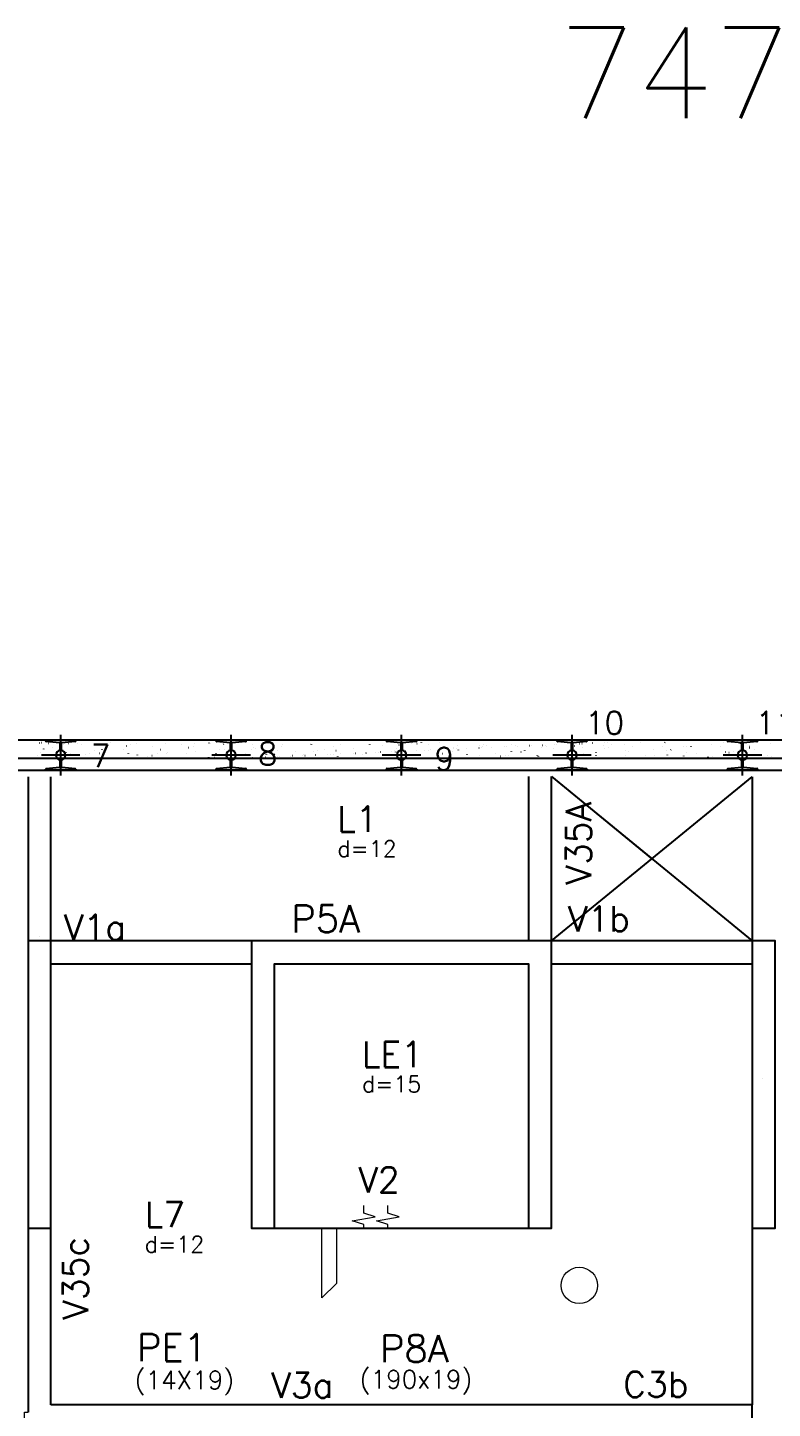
# Model space of a CAD drawing. Extents: x -40810 to 33675, y -2018 to 21213.
# Drawn here: x -10328 to -9711, y 12502 to 13644 of the extents above; entities that cross this region are included whole.
import ezdxf

# ---------------------------------------------------------------- set-up
doc = ezdxf.new("R2010")
doc.units = 0
doc.layers.get('0').update_dxf_attribs({"color": 1, "lineweight": 9})
for name, color, linetype in [('1', 5, 'Continuous'), ('10', 7, 'Continuous'), ('12', 3, 'Continuous'), ('13', 7, 'Continuous'), ('19', 5, 'Continuous'), ('242', 3, 'Continuous'), ('3', 2, 'Continuous'), ('49', 20, 'Continuous'), ('51', 6, 'Continuous'), ('52', 21, 'Continuous'), ('8', 5, 'Continuous'), ('9', 3, 'Continuous'), ('STEPHANIE', 6, 'Continuous')]:
    doc.layers.add(name, color=color, linetype=linetype)
doc.styles.get("Standard").update_dxf_attribs({"font": 'romans.shx', "width": 0.8})

# ---------------------------------------------------------------- blocks, each defined once
blk = doc.blocks.new('_H9EFD498501-007')
for p, q in [((1001.346429, 4540.807641), (1001.421358, 4540.810912)), ((1003.219644, 4540.889427), (1003.294573, 4540.892699)), ((1008.758571, 4540.460105), (1008.804228, 4540.519607)), ((1012.200405, 4537.046396), (1012.210194, 4537.120755)), ((1021.646819, 4539.75354), (1021.720042, 4539.769773)), ((1025.307929, 4540.565188), (1025.381152, 4540.581421)), ((1032.990531, 4540.41412), (1033.036188, 4540.473622)), ((1036.215031, 4539.376795), (1036.224821, 4539.451154)), ((1057.108347, 4540.219381), (1057.154005, 4540.278883)), ((1060.126869, 4540.926432), (1060.136658, 4541.00079)), ((1073.258246, 4538.30496), (1073.331468, 4538.321193)), ((1076.919356, 4539.116609), (1076.992578, 4539.132842)), ((1081.340307, 4540.173396), (1081.385964, 4540.232898)), ((1095.228599, 4537.432344), (1095.238388, 4537.506702)), ((1105.458124, 4539.978657), (1105.503781, 4540.038159)), ((1119.140436, 4538.98198), (1119.150225, 4539.056339)), ((1124.869673, 4536.85638), (1124.942895, 4536.872613)), ((1128.530783, 4537.668029), (1128.604005, 4537.684262)), ((1129.690084, 4539.932672), (1129.735741, 4539.992174)), ((1141.710779, 4540.589964), (1141.784002, 4540.606197)), ((1142.978852, 4539.973929), (1142.988642, 4540.048287)), ((1153.8079, 4539.737934), (1153.853558, 4539.797435)), ((1178.03986, 4539.691949), (1178.085517, 4539.75145)), ((1178.154003, 4537.037529), (1178.163793, 4537.111887)), ((1180.14221, 4536.219449), (1180.215432, 4536.235682)), ((1193.322206, 4539.141384), (1193.395428, 4539.157617)), ((1201.99242, 4538.029478), (1202.002209, 4538.103836)), ((1202.157677, 4539.49721), (1202.203334, 4539.556711)), ((1226.007046, 4540.359877), (1226.016836, 4540.434235)), ((1226.389636, 4539.451225), (1226.435294, 4539.510726)), ((1244.933633, 4537.692804), (1245.006855, 4537.709037)), ((1250.507453, 4539.256486), (1250.55311, 4539.315988)), ((1261.005987, 4536.085026), (1261.015777, 4536.159385)), ((1274.739413, 4539.210501), (1274.78507, 4539.270003)), ((1285.020614, 4538.415425), (1285.030403, 4538.489784)), ((1296.54506, 4536.244224), (1296.618282, 4536.260457)), ((1298.85723, 4539.015762), (1298.902887, 4539.075264)), ((1308.932451, 4539.965062), (1308.94224, 4540.03942)), ((1313.752277, 4540.058972), (1313.8255, 4540.075205)), ((1317.413387, 4540.870621), (1317.48661, 4540.886854)), ((1323.089189, 4538.969777), (1323.134846, 4539.029279)), ((1332.770867, 4540.95701), (1332.780657, 4541.031369)), ((1344.034181, 4536.470974), (1344.043971, 4536.545333)), ((1347.207006, 4538.775039), (1347.252663, 4538.83454)), ((1354.886047, 4536.139379), (1354.960976, 4536.142651)), ((1365.00141, 4536.581026), (1365.076339, 4536.584297)), ((1365.363704, 4538.610393), (1365.436926, 4538.626626)), ((1366.874626, 4536.662812), (1366.949554, 4536.666083)), ((1367.946018, 4538.02061), (1367.955808, 4538.094969)), ((1369.024814, 4539.422041), (1369.098036, 4539.438274)), ((1371.438966, 4538.729054), (1371.484623, 4538.788555)), ((1375.716203, 4537.048843), (1375.791131, 4537.052115)), ((1385.831566, 4537.49049), (1385.906494, 4537.493761)), ((1387.704781, 4537.572276), (1387.77971, 4537.575548)), ((1391.784435, 4539.012559), (1391.794224, 4539.086917)), ((1395.556783, 4538.534315), (1395.60244, 4538.593816)), ((1396.546358, 4537.958308), (1396.621287, 4537.961579)), ((1406.661721, 4538.399954), (1406.73665, 4538.403225)), ((1408.534937, 4538.48174), (1408.609865, 4538.485012)), ((1416.975131, 4537.161813), (1417.048353, 4537.178046)), ((1417.376513, 4538.867772), (1417.451442, 4538.871043)), ((1419.788742, 4538.48833), (1419.834399, 4538.547831)), ((1420.636241, 4537.973461), (1420.709463, 4537.989694)), ((1426.959586, 4536.076159), (1426.969375, 4536.150518)), ((1427.491877, 4539.309418), (1427.566805, 4539.31269)), ((1429.365092, 4539.391205), (1429.440021, 4539.394476)), ((1433.816237, 4540.895396), (1433.88946, 4540.911629)), ((1438.206669, 4539.777236), (1438.281597, 4539.780508)), ((1443.906559, 4538.293591), (1443.952216, 4538.353093)), ((1448.322032, 4540.218882), (1448.396961, 4540.222154)), ((1450.195247, 4540.300669), (1450.270176, 4540.30394)), ((1450.798002, 4537.068108), (1450.807791, 4537.142466)), ((1459.036824, 4540.6867), (1459.111753, 4540.689972)), ((1468.138519, 4538.247606), (1468.184176, 4538.307108)), ((1469.152187, 4541.128347), (1469.227116, 4541.131618)), ((1471.025403, 4541.210133), (1471.100332, 4541.213404)), ((1472.247668, 4536.524882), (1472.32089, 4536.541114)), ((1474.812629, 4539.398507), (1474.822418, 4539.472865)), ((1485.427664, 4539.446816), (1485.500886, 4539.463049)), ((1492.256336, 4538.052867), (1492.301993, 4538.112369)), ((1498.724466, 4540.948143), (1498.734255, 4541.022502)), ((1516.488295, 4538.006882), (1516.533952, 4538.066384)), ((1518.885293, 4541.130711), (1518.93095, 4541.190213)), ((1533.826196, 4537.454056), (1533.835985, 4537.528414)), ((1537.039091, 4537.998237), (1537.112313, 4538.014469)), ((1540.606112, 4537.812144), (1540.651769, 4537.871645)), ((1557.738033, 4539.003692), (1557.747823, 4539.07805)), ((1564.838072, 4537.766159), (1564.883729, 4537.82566)), ((1567.23507, 4540.889987), (1567.280727, 4540.949489)), ((1581.576449, 4539.99564), (1581.586239, 4540.069999)), ((1588.650518, 4536.549657), (1588.72374, 4536.56589)), ((1588.955889, 4537.57142), (1589.001546, 4537.630921)), ((1605.857735, 4540.364405), (1605.930958, 4540.380638)), ((999.166804, 4528.085768), (999.166804, 4528.085768)), ((999.263408, 4528.085768), (999.263408, 4528.085768)), ((999.263408, 4528.085768), (999.263408, 4528.085768)), ((999.449092, 4530.229961), (999.458882, 4530.304319)), ((1002.61769, 4532.457153), (1002.663347, 4532.516655)), ((1004.439602, 4535.938792), (1004.512824, 4535.955025)), ((1005.014688, 4535.580982), (1005.060345, 4535.640483)), ((1011.020716, 4528.085768), (1011.020716, 4528.085768)), ((1022.874628, 4528.085768), (1022.874628, 4528.085768)), ((1022.874628, 4528.085768), (1022.874628, 4528.085768)), ((1022.874628, 4528.085768), (1022.874628, 4528.085768)), ((1023.463719, 4532.56036), (1023.473508, 4532.634718)), ((1023.530653, 4528.085768), (1023.530653, 4528.085768)), ((1026.735507, 4532.262414), (1026.781164, 4532.321916)), ((1027.162449, 4528.085768), (1027.162449, 4528.085768)), ((1027.162449, 4528.085768), (1027.162449, 4528.085768)), ((1027.162449, 4528.085768), (1027.162449, 4528.085768)), ((1034.728539, 4528.085768), (1034.728539, 4528.085768)), ((1034.728539, 4528.085768), (1034.728539, 4528.085768)), ((1034.728539, 4528.085768), (1034.728539, 4528.085768)), ((1039.209923, 4530.756629), (1039.283145, 4530.772861)), ((1042.871033, 4531.568277), (1042.944255, 4531.58451)), ((1046.582451, 4528.085768), (1046.582451, 4528.085768)), ((1046.582451, 4528.085768), (1046.582451, 4528.085768)), ((1047.375556, 4534.109996), (1047.385345, 4534.184355)), ((1047.797899, 4528.085768), (1047.797899, 4528.085768)), ((1047.797899, 4528.085768), (1047.797899, 4528.085768)), ((1050.967467, 4532.216429), (1051.013124, 4532.275931)), ((1053.364465, 4535.340258), (1053.410122, 4535.39976)), ((1056.051029, 4534.490212), (1056.124251, 4534.506445)), ((1058.436363, 4528.085768), (1058.436363, 4528.085768)), ((1058.46266, 4528.28551), (1058.472449, 4528.359868)), ((1070.290275, 4528.085768), (1070.290275, 4528.085768)), ((1071.213972, 4535.101945), (1071.223762, 4535.176303)), ((1072.065144, 4528.085768), (1072.065144, 4528.085768)), ((1075.085283, 4532.021691), (1075.130941, 4532.081192)), ((1082.144187, 4528.085768), (1082.144187, 4528.085768)), ((1082.144187, 4528.085768), (1082.144187, 4528.085768)), ((1082.144187, 4528.085768), (1082.144187, 4528.085768)), ((1082.477286, 4530.615909), (1082.487076, 4530.690267)), ((1085.307997, 4528.085768), (1085.307997, 4528.085768)), ((1085.307997, 4528.085768), (1085.307997, 4528.085768)), ((1085.307997, 4528.085768), (1085.307997, 4528.085768)), ((1090.82135, 4529.308049), (1090.894572, 4529.324282)), ((1093.998099, 4528.085768), (1093.998099, 4528.085768)), ((1093.998099, 4528.085768), (1093.998099, 4528.085768)), ((1093.998099, 4528.085768), (1093.998099, 4528.085768)), ((1094.48246, 4530.119697), (1094.555682, 4530.13593)), ((1096.332389, 4528.085768), (1096.332389, 4528.085768)), ((1096.332389, 4528.085768), (1096.332389, 4528.085768)), ((1099.317243, 4531.975706), (1099.3629, 4532.035207)), ((1101.714241, 4535.099534), (1101.759898, 4535.159036)), ((1105.852011, 4528.085768), (1105.852011, 4528.085768)), ((1105.852011, 4528.085768), (1105.852011, 4528.085768)), ((1106.389123, 4532.165545), (1106.398913, 4532.239903)), ((1107.662456, 4533.041632), (1107.735678, 4533.057865)), ((1117.705922, 4528.085768), (1117.705922, 4528.085768)), ((1117.705922, 4528.085768), (1117.705922, 4528.085768)), ((1120.599634, 4528.085768), (1120.599634, 4528.085768)), ((1123.43506, 4531.780967), (1123.480717, 4531.840468)), ((1129.559834, 4528.085768), (1129.559834, 4528.085768)), ((1130.22754, 4533.157494), (1130.237329, 4533.231852)), ((1141.413746, 4528.085768), (1141.413746, 4528.085768)), ((1141.413746, 4528.085768), (1141.413746, 4528.085768)), ((1141.413746, 4528.085768), (1141.413746, 4528.085768)), ((1141.490854, 4528.671458), (1141.500643, 4528.745816)), ((1143.453546, 4528.085768), (1143.453546, 4528.085768)), ((1144.866879, 4528.085768), (1144.866879, 4528.085768)), ((1144.866879, 4528.085768), (1144.866879, 4528.085768)), ((1146.093887, 4528.671117), (1146.167109, 4528.68735)), ((1147.667019, 4531.734982), (1147.712677, 4531.794483)), ((1150.064018, 4534.858811), (1150.109675, 4534.918312)), ((1153.267658, 4528.085768), (1153.267658, 4528.085768)), ((1153.267658, 4528.085768), (1153.267658, 4528.085768)), ((1153.267658, 4528.085768), (1153.267658, 4528.085768)), ((1154.242166, 4535.487893), (1154.251956, 4535.562251)), ((1159.273883, 4531.593052), (1159.347105, 4531.609285)), ((1165.12157, 4528.085768), (1165.12157, 4528.085768)), ((1165.12157, 4528.085768), (1165.12157, 4528.085768)), ((1165.402691, 4530.221094), (1165.41248, 4530.295452)), ((1169.134124, 4528.085768), (1169.134124, 4528.085768)), ((1170.428021, 4528.085768), (1170.428021, 4528.085768)), ((1170.428021, 4528.085768), (1170.428021, 4528.085768)), ((1170.428021, 4528.085768), (1170.428021, 4528.085768)), ((1171.784836, 4531.540243), (1171.830493, 4531.599745)), ((1176.4811, 4535.4078), (1176.554322, 4535.424033)), ((1176.975482, 4528.085768), (1176.975482, 4528.085768)), ((1176.975482, 4528.085768), (1176.975482, 4528.085768)), ((1177.530012, 4528.395847), (1177.60494, 4528.399119)), ((1179.403227, 4528.477634), (1179.478156, 4528.480905)), ((1188.244804, 4528.863665), (1188.319732, 4528.866937)), ((1188.829394, 4528.085768), (1188.829394, 4528.085768)), ((1189.241107, 4531.213042), (1189.250897, 4531.287401)), ((1193.401369, 4528.085768), (1193.401369, 4528.085768)), ((1193.401369, 4528.085768), (1193.401369, 4528.085768)), ((1196.016796, 4531.494258), (1196.062453, 4531.55376)), ((1198.360167, 4529.305312), (1198.435096, 4529.308583)), ((1198.413794, 4534.618087), (1198.459451, 4534.677588)), ((1200.233382, 4529.387098), (1200.308311, 4529.39037)), ((1200.683305, 4528.085768), (1200.683305, 4528.085768)), ((1201.599094, 4528.085768), (1201.599094, 4528.085768)), ((1201.599094, 4528.085768), (1201.599094, 4528.085768)), ((1209.074959, 4529.77313), (1209.149888, 4529.776401)), ((1210.88531, 4530.144472), (1210.958532, 4530.160705)), ((1212.537217, 4528.085768), (1212.537217, 4528.085768)), ((1212.537217, 4528.085768), (1212.537217, 4528.085768)), ((1212.537217, 4528.085768), (1212.537217, 4528.085768)), ((1213.255734, 4533.543442), (1213.265523, 4533.6178)), ((1217.668615, 4528.085768), (1217.668615, 4528.085768)), ((1219.190322, 4530.214776), (1219.265251, 4530.218047)), ((1220.134613, 4531.299519), (1220.18027, 4531.359021)), ((1221.063538, 4530.296562), (1221.138466, 4530.299834)), ((1224.391129, 4528.085768), (1224.391129, 4528.085768)), ((1224.391129, 4528.085768), (1224.391129, 4528.085768)), ((1224.416258, 4528.276643), (1224.426048, 4528.351001)), ((1228.092527, 4533.959221), (1228.165749, 4533.975454)), ((1229.905115, 4530.682594), (1229.980043, 4530.685865)), ((1231.753637, 4534.770869), (1231.826859, 4534.787102)), ((1236.245041, 4528.085768), (1236.245041, 4528.085768)), ((1236.245041, 4528.085768), (1236.245041, 4528.085768)), ((1237.167571, 4535.093078), (1237.17736, 4535.167436)), ((1240.020478, 4531.12424), (1240.095406, 4531.127512)), ((1241.893693, 4531.206027), (1241.968622, 4531.209298)), ((1241.93586, 4528.085768), (1241.93586, 4528.085768)), ((1241.93586, 4528.085768), (1241.93586, 4528.085768)), ((1244.366572, 4531.253534), (1244.41223, 4531.313036)), ((1246.763571, 4534.377363), (1246.809228, 4534.436865)), ((1248.098953, 4528.085768), (1248.098953, 4528.085768)), ((1248.254675, 4529.268591), (1248.264464, 4529.342949)), ((1250.73527, 4531.592058), (1250.810199, 4531.59533)), ((1259.744642, 4528.085768), (1259.744642, 4528.085768)), ((1259.744642, 4528.085768), (1259.744642, 4528.085768)), ((1259.952865, 4528.085768), (1259.952865, 4528.085768)), ((1260.850633, 4532.033704), (1260.925562, 4532.036976)), ((1262.496737, 4528.695893), (1262.569959, 4528.712126)), ((1262.723849, 4532.115491), (1262.798777, 4532.118762)), ((1266.203105, 4528.085768), (1266.203105, 4528.085768)), ((1268.484389, 4531.058796), (1268.530046, 4531.118297)), ((1271.565425, 4532.501522), (1271.640354, 4532.504794)), ((1271.806777, 4528.085768), (1271.806777, 4528.085768)), ((1271.806777, 4528.085768), (1271.806777, 4528.085768)), ((1271.806777, 4528.085768), (1271.806777, 4528.085768)), ((1272.269301, 4531.59899), (1272.279091, 4531.673349)), ((1279.703954, 4532.510641), (1279.777176, 4532.526874)), ((1281.680789, 4532.943169), (1281.755717, 4532.94644)), ((1283.365064, 4533.322289), (1283.438286, 4533.338522)), ((1283.554004, 4533.024955), (1283.628933, 4533.028226)), ((1283.660688, 4528.085768), (1283.660688, 4528.085768)), ((1283.660688, 4528.085768), (1283.660688, 4528.085768)), ((1283.660688, 4528.085768), (1283.660688, 4528.085768)), ((1290.47035, 4528.085768), (1290.47035, 4528.085768)), ((1290.47035, 4528.085768), (1290.47035, 4528.085768)), ((1292.395581, 4533.410987), (1292.470509, 4533.414258)), ((1292.716349, 4531.012811), (1292.762006, 4531.072312)), ((1295.113347, 4534.136639), (1295.159004, 4534.196141)), ((1295.5146, 4528.085768), (1295.5146, 4528.085768)), ((1295.5146, 4528.085768), (1295.5146, 4528.085768)), ((1296.181138, 4533.148627), (1296.190928, 4533.222985)), ((1302.510944, 4533.852633), (1302.585873, 4533.855904)), ((1304.38416, 4533.934419), (1304.459088, 4533.937691)), ((1307.368512, 4528.085768), (1307.368512, 4528.085768)), ((1307.368512, 4528.085768), (1307.368512, 4528.085768)), ((1313.225736, 4534.320451), (1313.300665, 4534.323722)), ((1314.737595, 4528.085768), (1314.737595, 4528.085768)), ((1316.834166, 4530.818072), (1316.879823, 4530.877573)), ((1317.89019, 4528.085768), (1317.89019, 4528.085768)), ((1317.89019, 4528.085768), (1317.89019, 4528.085768)), ((1317.89019, 4528.085768), (1317.89019, 4528.085768)), ((1319.222424, 4528.085768), (1319.222424, 4528.085768)), ((1320.019555, 4534.140575), (1320.029344, 4534.214933)), ((1323.3411, 4534.762097), (1323.416028, 4534.765369)), ((1325.214315, 4534.843883), (1325.289244, 4534.847155)), ((1331.076336, 4528.085768), (1331.076336, 4528.085768)), ((1331.076336, 4528.085768), (1331.076336, 4528.085768)), ((1331.076336, 4528.085768), (1331.076336, 4528.085768)), ((1331.282869, 4529.654539), (1331.292658, 4529.728897)), ((1331.315381, 4531.062061), (1331.388603, 4531.078294)), ((1334.055892, 4535.229915), (1334.13082, 4535.233186)), ((1334.976491, 4531.87371), (1335.049713, 4531.889943)), ((1339.00484, 4528.085768), (1339.00484, 4528.085768)), ((1339.00484, 4528.085768), (1339.00484, 4528.085768)), ((1341.066125, 4530.772087), (1341.111782, 4530.831588)), ((1342.930248, 4528.085768), (1342.930248, 4528.085768)), ((1342.930248, 4528.085768), (1342.930248, 4528.085768)), ((1342.930248, 4528.085768), (1342.930248, 4528.085768)), ((1343.463123, 4533.895916), (1343.508781, 4533.955417)), ((1344.171255, 4535.671561), (1344.246184, 4535.674833)), ((1346.04447, 4535.753348), (1346.119399, 4535.756619)), ((1348.156487, 4534.795644), (1348.229709, 4534.811877)), ((1354.78416, 4528.085768), (1354.78416, 4528.085768)), ((1354.78416, 4528.085768), (1354.78416, 4528.085768)), ((1355.194706, 4531.204175), (1355.204495, 4531.278534)), ((1363.272085, 4528.085768), (1363.272085, 4528.085768)), ((1365.183942, 4530.577348), (1365.229599, 4530.63685)), ((1366.638071, 4528.085768), (1366.638071, 4528.085768)), ((1366.638071, 4528.085768), (1366.638071, 4528.085768)), ((1376.035738, 4528.085768), (1376.035738, 4528.085768)), ((1376.035738, 4528.085768), (1376.035738, 4528.085768)), ((1376.035738, 4528.085768), (1376.035738, 4528.085768)), ((1378.491983, 4528.085768), (1378.491983, 4528.085768)), ((1379.033122, 4532.196124), (1379.042911, 4532.270482)), ((1382.926808, 4529.613481), (1383.00003, 4529.629714)), ((1386.587918, 4530.42513), (1386.66114, 4530.441363)), ((1387.539331, 4528.085768), (1387.539331, 4528.085768)), ((1387.539331, 4528.085768), (1387.539331, 4528.085768)), ((1389.415902, 4530.531363), (1389.461559, 4530.590865)), ((1390.345895, 4528.085768), (1390.345895, 4528.085768)), ((1391.8129, 4533.655192), (1391.858557, 4533.714693)), ((1399.767914, 4533.347065), (1399.841136, 4533.363298)), ((1402.199807, 4528.085768), (1402.199807, 4528.085768)), ((1402.199807, 4528.085768), (1402.199807, 4528.085768)), ((1402.199807, 4528.085768), (1402.199807, 4528.085768)), ((1403.047749, 4534.526523), (1403.057538, 4534.600881)), ((1411.806576, 4528.085768), (1411.806576, 4528.085768)), ((1413.533719, 4530.336624), (1413.579376, 4530.396126)), ((1414.053719, 4528.085768), (1414.053719, 4528.085768)), ((1414.053719, 4528.085768), (1414.053719, 4528.085768)), ((1414.208273, 4529.259724), (1414.218063, 4529.334082)), ((1425.907631, 4528.085768), (1425.907631, 4528.085768)), ((1425.907631, 4528.085768), (1425.907631, 4528.085768)), ((1434.181286, 4528.085768), (1434.181286, 4528.085768)), ((1434.181286, 4528.085768), (1434.181286, 4528.085768)), ((1434.181286, 4528.085768), (1434.181286, 4528.085768)), ((1434.538235, 4528.164901), (1434.611457, 4528.181134)), ((1436.073821, 4528.085768), (1436.073821, 4528.085768)), ((1436.073821, 4528.085768), (1436.073821, 4528.085768)), ((1437.761543, 4528.085768), (1437.761543, 4528.085768)), ((1437.765678, 4530.290639), (1437.811335, 4530.350141)), ((1438.046689, 4530.251672), (1438.056479, 4530.326031)), ((1438.199345, 4528.97655), (1438.272567, 4528.992783)), ((1440.162676, 4533.414468), (1440.208333, 4533.47397)), ((1449.615454, 4528.085768), (1449.615454, 4528.085768)), ((1451.379341, 4531.898485), (1451.452563, 4531.914718)), ((1460.341066, 4528.085768), (1460.341066, 4528.085768)), ((1461.469366, 4528.085768), (1461.469366, 4528.085768)), ((1461.469366, 4528.085768), (1461.469366, 4528.085768)), ((1461.469366, 4528.085768), (1461.469366, 4528.085768)), ((1461.883495, 4530.0959), (1461.929152, 4530.155402)), ((1462.061316, 4532.582072), (1462.071105, 4532.65643)), ((1468.586558, 4535.713233), (1468.65978, 4535.729466)), ((1473.323278, 4528.085768), (1473.323278, 4528.085768)), ((1473.323278, 4528.085768), (1473.323278, 4528.085768)), ((1473.323278, 4528.085768), (1473.323278, 4528.085768)), ((1484.608311, 4528.085768), (1484.608311, 4528.085768)), ((1484.608311, 4528.085768), (1484.608311, 4528.085768)), ((1485.17719, 4528.085768), (1485.17719, 4528.085768)), ((1485.17719, 4528.085768), (1485.17719, 4528.085768)), ((1485.973153, 4534.131708), (1485.982943, 4534.206066)), ((1486.115455, 4530.049915), (1486.161112, 4530.109417)), ((1488.512453, 4533.173744), (1488.55811, 4533.233246)), ((1492.326835, 4528.085768), (1492.326835, 4528.085768)), ((1492.326835, 4528.085768), (1492.326835, 4528.085768)), ((1497.031102, 4528.085768), (1497.031102, 4528.085768)), ((1497.060257, 4528.307221), (1497.070046, 4528.38158)), ((1502.990768, 4530.449905), (1503.06399, 4530.466138)), ((1508.875556, 4528.085768), (1508.875556, 4528.085768)), ((1508.885014, 4528.085768), (1508.885014, 4528.085768)), ((1509.811569, 4535.123656), (1509.821359, 4535.198015)), ((1510.233272, 4529.855177), (1510.278929, 4529.914678)), ((1520.197985, 4534.264653), (1520.271207, 4534.280886)), ((1520.738926, 4528.085768), (1520.738926, 4528.085768)), ((1520.738926, 4528.085768), (1520.738926, 4528.085768)), ((1520.738926, 4528.085768), (1520.738926, 4528.085768)), ((1521.074883, 4530.63762), (1521.084673, 4530.711979)), ((1523.859095, 4535.076302), (1523.932317, 4535.092535)), ((1532.592838, 4528.085768), (1532.592838, 4528.085768)), ((1532.592838, 4528.085768), (1532.592838, 4528.085768)), ((1532.592838, 4528.085768), (1532.592838, 4528.085768)), ((1533.142802, 4528.085768), (1533.142802, 4528.085768)), ((1533.142802, 4528.085768), (1533.142802, 4528.085768)), ((1534.465231, 4529.809192), (1534.510888, 4529.868693)), ((1536.862229, 4532.93302), (1536.907886, 4532.992522)), ((1544.446749, 4528.085768), (1544.446749, 4528.085768)), ((1544.446749, 4528.085768), (1544.446749, 4528.085768)), ((1544.986721, 4532.187257), (1544.99651, 4532.261615)), ((1550.472383, 4528.085768), (1550.472383, 4528.085768)), ((1550.472383, 4528.085768), (1550.472383, 4528.085768)), ((1554.602195, 4529.001325), (1554.675417, 4529.017558)), ((1556.300661, 4528.085768), (1556.300661, 4528.085768)), ((1556.300661, 4528.085768), (1556.300661, 4528.085768)), ((1557.410047, 4528.085768), (1557.410047, 4528.085768)), ((1558.583048, 4529.614453), (1558.628705, 4529.673954)), ((1568.154573, 4528.085768), (1568.154573, 4528.085768)), ((1568.825137, 4533.179205), (1568.834926, 4533.253564)), ((1571.809412, 4532.816073), (1571.882634, 4532.832306)), ((1575.470522, 4533.627722), (1575.543744, 4533.643955)), ((1580.008485, 4528.085768), (1580.008485, 4528.085768)), ((1580.008485, 4528.085768), (1580.008485, 4528.085768)), ((1580.008485, 4528.085768), (1580.008485, 4528.085768)), ((1580.088451, 4528.693169), (1580.09824, 4528.767527)), ((1581.677292, 4528.085768), (1581.677292, 4528.085768)), ((1581.677292, 4528.085768), (1581.677292, 4528.085768)), ((1582.815008, 4529.568468), (1582.860665, 4529.627969)), ((1585.212006, 4532.692297), (1585.257663, 4532.751798)), ((1591.862397, 4528.085768), (1591.862397, 4528.085768)), ((1591.862397, 4528.085768), (1591.862397, 4528.085768)), ((1591.862397, 4528.085768), (1591.862397, 4528.085768)), ((1592.839763, 4535.509604), (1592.849553, 4535.583963)), ((1603.716309, 4528.085768), (1603.716309, 4528.085768)), ((1603.716309, 4528.085768), (1603.716309, 4528.085768)), ((1604.000288, 4530.242805), (1604.010077, 4530.317164)), ((1605.944537, 4528.085768), (1605.944537, 4528.085768)), ((1606.932824, 4529.373729), (1606.978482, 4529.433231))]:
    blk.add_line(p, q)

msp = doc.modelspace()

# ---------------------------------------------------------------- linework, layer by layer
at = {"linetype": 'Continuous', "ltscale": 30}
for points in [[(-9185.958, 13029.706), (-10758.66, 13029.706), (-10758.66, 13009.706), (-10848.66, 13009.706), (-10848.66, 13023.756), (-10904.185, 13023.756)], [(-10904.185, 11791.62), (-10390.185, 11791.62), (-10368.185, 11791.62), (-10327.185, 11791.62), (-10327.185, 12128.62), (-10330.185, 12128.62), (-10330.185, 12248.62), (-10330.185, 12378.62), (-10330.185, 12498.62), (-10327.185, 12498.62), (-10327.185, 12650.62), (-10327.185, 12888.62), (-10308.185, 12888.62), (-10142.185, 12888.62), (-9894.185, 12888.62), (-9894.185, 13024.611), (-9811.034, 12956.492), (-9728.185, 13024.12), (-9728.185, 12888.62), (-9709.185, 12888.62)]]:
    msp.add_lwpolyline(points, dxfattribs=at)
msp.add_lwpolyline([(-9728.185, 12869.62), (-9894.185, 12869.62), (-9894.185, 12650.62), (-9913.185, 12650.62), (-10072.023, 12650.62), (-10072.023, 12605.029), (-10084.023, 12593.029), (-10084.023, 12650.62), (-10123.185, 12650.62), (-10142.185, 12650.62), (-10142.185, 12869.62), (-10308.185, 12869.62), (-10308.185, 12650.62), (-10308.185, 12504.62), (-10246.685, 12504.62), (-9887.685, 12504.62), (-9728.185, 12504.62), (-9728.185, 12650.62)], close=True, dxfattribs=at)
for points in [[(-10049.481, 12650.62), (-10049.481, 12653.786), (-10058.981, 12656.953), (-10039.981, 12660.12), (-10049.481, 12663.286), (-10049.481, 12669.62)], [(-10029.537, 12650.62), (-10029.537, 12653.786), (-10039.037, 12656.953), (-10020.037, 12660.12), (-10029.537, 12663.286), (-10029.537, 12669.62)]]:
    msp.add_lwpolyline(points)
msp.add_lwpolyline([(-9856.148, 12603.386, -1), (-9886.148, 12603.386, -1)], format="xyb", close=True, dxfattribs=at)
at = {"layer": '1'}
for p, q in [((-10308.185, 12888.62), (-10308.185, 13024.12)), ((-9913.185, 13024.62), (-9913.185, 12888.62)), ((-9894.185, 12888.62), (-9894.185, 13024.611)), ((-9728.185, 13024.12), (-9728.185, 12888.62)), ((-10142.185, 12888.62), (-10308.185, 12888.62)), ((-10308.185, 12869.62), (-10308.185, 12888.62)), ((-9728.185, 12888.62), (-9894.185, 12888.62)), ((-9728.185, 12888.62), (-9728.185, 12869.62)), ((-10308.185, 12869.62), (-10142.185, 12869.62)), ((-9894.185, 12869.62), (-9728.185, 12869.62))]:
    msp.add_line(p, q, dxfattribs=at)
for points in [[(-10327.185, 13024.12), (-10327.185, 12888.62)], [(-10327.185, 12650.62), (-10327.185, 12498.62)], [(-10308.185, 12504.62), (-10308.185, 12650.62)], [(-10123.185, 12650.62), (-9913.185, 12650.62)], [(-9728.185, 12650.62), (-9728.185, 12504.62)], [(-10246.685, 12504.62), (-10308.185, 12504.62)], [(-9887.685, 12504.62), (-10246.685, 12504.62)], [(-9728.185, 12504.62), (-9887.685, 12504.62)]]:
    msp.add_lwpolyline(points, dxfattribs=at)
at = {"layer": '19'}
for p, q in [((-9894.185, 13024.611), (-9728.185, 12888.62)), ((-9894.185, 12888.62), (-9728.185, 13024.12))]:
    msp.add_line(p, q, dxfattribs=at)
at = {"layer": '242'}
for p, q in [((-10317.685, 12892.12), (-10317.685, 12892.12)), ((-10018.185, 12803.14), (-10018.185, 12803.14)), ((-9719.685, 12774.62), (-9719.685, 12774.62))]:
    msp.add_line(p, q, dxfattribs=at)
at = {"layer": '3'}
for points in [[(-10327.185, 12650.62), (-10308.185, 12650.62), (-10308.185, 12888.62), (-10327.185, 12888.62), (-10327.185, 12650.62)], [(-9913.185, 12650.62), (-9894.185, 12650.62), (-9894.185, 12888.62), (-10142.185, 12888.62), (-10142.185, 12650.62), (-10123.185, 12650.62), (-10123.185, 12869.62), (-9913.185, 12869.62), (-9913.185, 12650.62)], [(-9728.185, 12650.62), (-9709.185, 12650.62), (-9709.185, 12888.62), (-9728.185, 12888.62), (-9728.185, 12650.62)]]:
    msp.add_lwpolyline(points, dxfattribs=at)
at = {"layer": '49'}
for p, q in [((-11132.149, 13054.706), (-7341.799, 13054.706)), ((-10848.66, 13039.706), (-9185.958, 13039.706)), ((-10848.66, 13029.706), (-7371.687, 13029.706))]:
    msp.add_line(p, q, dxfattribs=at)
at = {"layer": '51'}
for p, q in [((-10312.684, 13053.951), (-10312.684, 13054.706)), ((-10312.684, 13054.706), (-10287.684, 13054.706)), ((-10301.061, 13052.278), (-10312.202, 13053.343)), ((-10300.578, 13046.187), (-10300.578, 13051.67)), ((-10300.184, 13025.357), (-10300.184, 13059.054)), ((-10299.791, 13051.671), (-10299.791, 13046.187)), ((-10288.167, 13053.343), (-10299.308, 13052.278)), ((-10287.684, 13054.706), (-10287.684, 13053.951)), ((-10171.684, 13053.951), (-10171.684, 13054.706)), ((-10171.684, 13054.706), (-10146.684, 13054.706)), ((-10160.061, 13052.278), (-10171.202, 13053.343)), ((-10159.578, 13046.187), (-10159.578, 13051.67)), ((-10159.184, 13025.357), (-10159.184, 13059.054)), ((-10158.791, 13051.671), (-10158.791, 13046.187)), ((-10147.167, 13053.343), (-10158.308, 13052.278)), ((-10146.684, 13054.706), (-10146.684, 13053.951)), ((-10030.684, 13053.951), (-10030.684, 13054.706)), ((-10030.684, 13054.706), (-10005.684, 13054.706)), ((-10019.061, 13052.278), (-10030.202, 13053.343)), ((-10018.578, 13046.187), (-10018.578, 13051.67)), ((-10018.184, 13025.357), (-10018.184, 13059.054)), ((-10017.791, 13051.671), (-10017.791, 13046.187)), ((-10006.167, 13053.343), (-10017.308, 13052.278)), ((-10005.684, 13054.706), (-10005.684, 13053.951)), ((-9889.684, 13053.951), (-9889.684, 13054.706)), ((-9889.684, 13054.706), (-9864.684, 13054.706)), ((-9878.061, 13052.278), (-9889.202, 13053.343)), ((-9877.578, 13046.187), (-9877.578, 13051.67)), ((-9877.184, 13025.357), (-9877.184, 13059.054)), ((-9876.791, 13051.671), (-9876.791, 13046.187)), ((-9865.167, 13053.343), (-9876.308, 13052.278)), ((-9864.684, 13054.706), (-9864.684, 13053.951)), ((-9748.684, 13053.951), (-9748.684, 13054.706)), ((-9748.684, 13054.706), (-9723.684, 13054.706)), ((-9737.061, 13052.278), (-9748.202, 13053.343)), ((-9736.578, 13046.187), (-9736.578, 13051.67)), ((-9736.184, 13025.357), (-9736.184, 13059.054)), ((-9735.791, 13051.671), (-9735.791, 13046.187)), ((-9724.167, 13053.343), (-9735.308, 13052.278)), ((-9723.684, 13054.706), (-9723.684, 13053.951)), ((-10284.276, 13042.206), (-10316.093, 13042.206)), ((-10300.578, 13032.741), (-10300.578, 13038.224)), ((-10299.791, 13038.224), (-10299.791, 13032.741)), ((-10143.276, 13042.206), (-10175.093, 13042.206)), ((-10159.578, 13032.741), (-10159.578, 13038.224)), ((-10158.791, 13038.224), (-10158.791, 13032.741)), ((-10002.276, 13042.206), (-10034.093, 13042.206)), ((-10018.578, 13032.741), (-10018.578, 13038.224)), ((-10017.791, 13038.224), (-10017.791, 13032.741)), ((-9861.276, 13042.206), (-9893.093, 13042.206)), ((-9877.578, 13032.741), (-9877.578, 13038.224)), ((-9876.791, 13038.224), (-9876.791, 13032.741)), ((-9720.276, 13042.206), (-9752.093, 13042.206)), ((-9736.578, 13032.741), (-9736.578, 13038.224)), ((-9735.791, 13038.224), (-9735.791, 13032.741)), ((-10312.684, 13029.706), (-10312.684, 13030.46)), ((-10287.684, 13029.706), (-10312.684, 13029.706)), ((-10312.202, 13031.068), (-10301.061, 13032.133)), ((-10299.308, 13032.133), (-10288.167, 13031.068)), ((-10287.684, 13030.46), (-10287.684, 13029.706)), ((-10171.684, 13029.706), (-10171.684, 13030.46)), ((-10146.684, 13029.706), (-10171.684, 13029.706)), ((-10171.202, 13031.068), (-10160.061, 13032.133)), ((-10158.308, 13032.133), (-10147.167, 13031.068)), ((-10146.684, 13030.46), (-10146.684, 13029.706)), ((-10030.684, 13029.706), (-10030.684, 13030.46)), ((-10005.684, 13029.706), (-10030.684, 13029.706)), ((-10030.202, 13031.068), (-10019.061, 13032.133)), ((-10017.308, 13032.133), (-10006.167, 13031.068)), ((-10005.684, 13030.46), (-10005.684, 13029.706)), ((-9889.684, 13029.706), (-9889.684, 13030.46)), ((-9864.684, 13029.706), (-9889.684, 13029.706)), ((-9889.202, 13031.068), (-9878.061, 13032.133)), ((-9876.308, 13032.133), (-9865.167, 13031.068)), ((-9864.684, 13030.46), (-9864.684, 13029.706)), ((-9748.684, 13029.706), (-9748.684, 13030.46)), ((-9723.684, 13029.706), (-9748.684, 13029.706)), ((-9748.202, 13031.068), (-9737.061, 13032.133)), ((-9735.308, 13032.133), (-9724.167, 13031.068)), ((-9723.684, 13030.46), (-9723.684, 13029.706))]:
    msp.add_line(p, q, dxfattribs=at)
for centre, radius, start, end in [((-10312.059, 13053.951), 0.625, 180, 256.861226), ((-10301.203, 13051.67), 0.625, 0, 76.861226), ((-10299.166, 13051.67), 0.625, 103.138852, 180.104996), ((-10288.309, 13053.951), 0.625, 283.138774, 0), ((-10171.059, 13053.951), 0.625, 180, 256.861226), ((-10160.203, 13051.67), 0.625, 0, 76.861226), ((-10158.166, 13051.67), 0.625, 103.138852, 180.104996), ((-10147.309, 13053.951), 0.625, 283.138774, 0), ((-10030.059, 13053.951), 0.625, 180, 256.861226), ((-10019.203, 13051.67), 0.625, 0, 76.861226), ((-10017.166, 13051.67), 0.625, 103.138852, 180.104996), ((-10006.309, 13053.951), 0.625, 283.138774, 0), ((-9889.059, 13053.951), 0.625, 180, 256.861226), ((-9878.203, 13051.67), 0.625, 0, 76.861226), ((-9876.166, 13051.67), 0.625, 103.138852, 180.104996), ((-9865.309, 13053.951), 0.625, 283.138774, 0), ((-9748.059, 13053.951), 0.625, 180, 256.861226), ((-9737.203, 13051.67), 0.625, 0, 76.861226), ((-9735.166, 13051.67), 0.625, 103.138852, 180.104996), ((-9724.309, 13053.951), 0.625, 283.138774, 0), ((-10300.184, 13042.206), 4.001, 95.644143, 264.355857), ((-10300.184, 13042.206), 4.001, 275.644143, 84.355857), ((-10159.184, 13042.206), 4.001, 95.644143, 264.355857), ((-10159.184, 13042.206), 4.001, 275.644143, 84.355857), ((-10018.184, 13042.206), 4.001, 95.644143, 264.355857), ((-10018.184, 13042.206), 4.001, 275.644143, 84.355857), ((-9877.184, 13042.206), 4.001, 95.644143, 264.355857), ((-9877.184, 13042.206), 4.001, 275.644143, 84.355857), ((-9736.184, 13042.206), 4.001, 95.644143, 264.355857), ((-9736.184, 13042.206), 4.001, 275.644143, 84.355857), ((-10312.059, 13030.46), 0.625, 103.138774, 180), ((-10301.203, 13032.741), 0.625, 283.138774, 0), ((-10299.166, 13032.741), 0.625, 180, 256.861226), ((-10288.309, 13030.46), 0.625, 0, 76.861226), ((-10171.059, 13030.46), 0.625, 103.138774, 180), ((-10160.203, 13032.741), 0.625, 283.138774, 0), ((-10158.166, 13032.741), 0.625, 180, 256.861226), ((-10147.309, 13030.46), 0.625, 0, 76.861226), ((-10030.059, 13030.46), 0.625, 103.138774, 180), ((-10019.203, 13032.741), 0.625, 283.138774, 0), ((-10017.166, 13032.741), 0.625, 180, 256.861226), ((-10006.309, 13030.46), 0.625, 0, 76.861226), ((-9889.059, 13030.46), 0.625, 103.138774, 180), ((-9878.203, 13032.741), 0.625, 283.138774, 0), ((-9876.166, 13032.741), 0.625, 180, 256.861226), ((-9865.309, 13030.46), 0.625, 0, 76.861226), ((-9748.059, 13030.46), 0.625, 103.138774, 180), ((-9737.203, 13032.741), 0.625, 283.138774, 0), ((-9735.166, 13032.741), 0.625, 180, 256.861226), ((-9724.309, 13030.46), 0.625, 0, 76.861226)]:
    msp.add_arc(centre, radius, start, end, dxfattribs=at)
at = {"layer": 'STEPHANIE', "linetype": 'Continuous'}
msp.add_line((-9728.185, 12122.62), (-9728.185, 12504.62), dxfattribs=at)

# ---------------------------------------------------------------- block references
at = {"layer": '19'}
msp.add_blockref('_H9EFD498501-007', (-11319.185, 8511.62), dxfattribs=at)

# ---------------------------------------------------------------- texts
msp.add_text('747.40', height=75).set_placement((-9888.938, 13569.195))
at = {"layer": '10'}
for s, p in [('L1', (-10071.362, 12978.825)), ('LE1', (-10050.958, 12784.092)), ('L7', (-10230.623, 12651.524))]:
    msp.add_text(s, height=21, dxfattribs=at).set_placement(p)
at = {"layer": '12'}
msp.add_text('(190x19)', height=15, dxfattribs=at).set_placement((-10052.791, 12518.207))
at = {"layer": '13'}
for s, p in [('d=12', (-10071.362, 12957.93)), ('d=15', (-10050.958, 12763.197)), ('d=12', (-10230.623, 12630.629))]:
    msp.add_text(s, height=13.5, dxfattribs=at).set_placement(p)
at = {"layer": '52'}
for s, p in [('10', (-9866.388, 13059.546)), ('11', (-9725.388, 13059.546)), ('7', (-10275.03, 13032.217)), ('8', (-10136.902, 13034.086)), ('9', (-9990.762, 13029.818))]:
    msp.add_text(s, height=18.75, dxfattribs=at).set_placement(p)
at = {"layer": '8'}
for s, p in [('V35A', (-9861.262, 12935.137)), ('V35c', (-10277.501, 12575.026))]:
    msp.add_text(s, height=21, rotation=90, dxfattribs=at).set_placement(p)
for s, p in [('V1b', (-9880.58, 12896.318)), ('V1a', (-10297.538, 12889.325)), ('V2', (-10053.978, 12680.325)), ('V3a', (-10126.005, 12510.42)), ('C3b', (-9834.896, 12510.931))]:
    msp.add_text(s, height=21, dxfattribs=at).set_placement(p)
at = {"layer": '9'}
for s, height, p in [('P5A', 22.5, (-10109.453, 12895.489)), ('PE1', 22.5, (-10237.104, 12540.783)), ('P8A', 22.5, (-10036.086, 12539.817)), ('(14X19)', 15, (-10238.94, 12517.609))]:
    msp.add_text(s, height=height, dxfattribs=at).set_placement(p)

doc.saveas('drawing.dxf')
